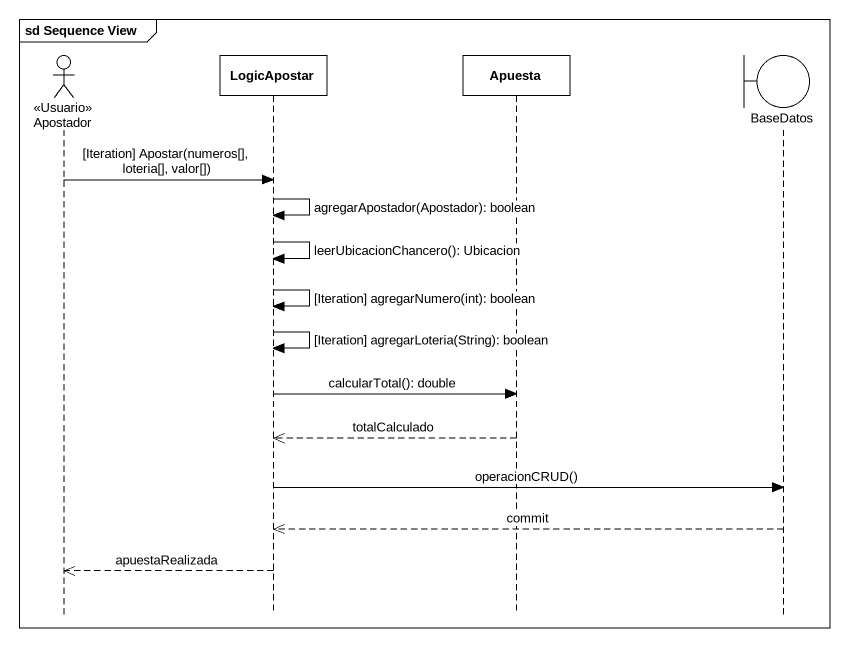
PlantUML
@startuml
mainframe sd Sequence View
hide footbox
actor Apostador <<Usuario>>
participant LogicApostar
participant Apuesta
boundary BaseDatos

Apostador -> LogicApostar : [Iteration] Apostar(numeros[], loteria[], valor[])
LogicApostar -> LogicApostar : agregarApostador(Apostador): boolean
LogicApostar -> LogicApostar : leerUbicacionChancero(): Ubicacion
LogicApostar -> LogicApostar : [Iteration] agregarNumero(int): boolean
LogicApostar -> LogicApostar : [Iteration] agregarLoteria(String): boolean
LogicApostar -> Apuesta : calcularTotal(): double
Apuesta -->> LogicApostar : totalCalculado
LogicApostar -> BaseDatos : operacionCRUD()
BaseDatos -->> LogicApostar : commit
LogicApostar -->> Apostador : apuestaRealizada
@enduml
